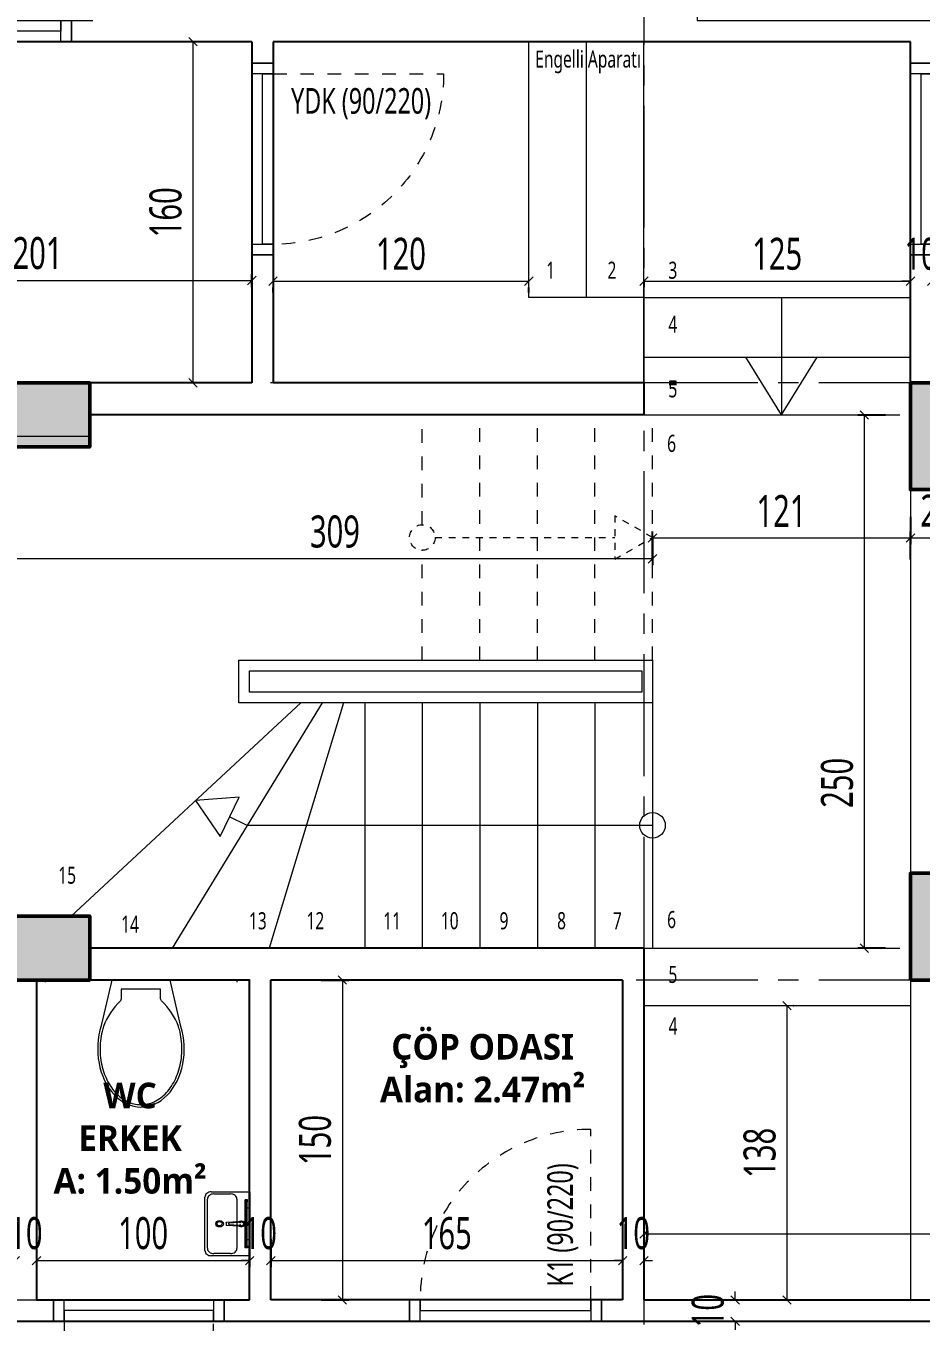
# Model space of a CAD drawing. Header units: metres. Extents: x 14968 to 56958, y -40276 to -31129.
# Drawn here: x 29348 to 29768, y -36110 to -35503 of the extents above; entities that cross this region are included whole.
import ezdxf

# ---------------------------------------------------------------- set-up
doc = ezdxf.new("R2010")
doc.units = ezdxf.units.M
doc.linetypes.add('CENTER2', pattern=[28.575, 19.05, -3.175, 3.175, -3.175])
doc.linetypes.add('JIS_02_1.2', pattern=[64.008, 32.004, -32.004])
doc.layers.get('0').update_dxf_attribs({"lineweight": 13})
doc.layers.get('Defpoints').update_dxf_attribs({"lineweight": 9})
doc.layers.add('A AKS', color=7, linetype='CENTER2', lineweight=9, true_color=0x848484)
doc.layers.add('A ALAN BRÜT', color=5, linetype='Continuous', lineweight=60, plot=False)
doc.layers.add('A ALAN NET', color=140, linetype='Continuous', lineweight=13, plot=False)
for name, color, linetype, lineweight in [('A DUVAR', 7, 'Continuous', 25), ('A KAPI', 11, 'Continuous', 13), ('A KOLON', 1, 'Continuous', 50), ('A KOLON TARAMA', 1, 'Continuous', 15), ('A MERDİVEN', 3, 'Continuous', 13), ('A MERDİVEN BASAMAK', 3, 'Continuous', 13), ('A MERDİVEN KESİK', 3, 'JIS_02_1.2', 9), ('A TEFRİŞ', 252, 'Continuous', 13), ('A YAZI', 7, 'Continuous', 13), ('A ÖLÇÜ İÇ', 31, 'Continuous', 13)]:
    doc.layers.add(name, color=color, linetype=linetype, lineweight=lineweight)
doc.styles.add('HİB Segoe Semibold', font='')
doc.styles.add('HİB Segoe Semilight .7', font='segoeuisl.ttf', dxfattribs={"width": 0.7})
doc.styles.add('HİB Segoe Semilight .95', font='segoeuisl.ttf', dxfattribs={"width": 0.9})
doc.styles.get('HİB Segoe Semibold').set_extended_font_data('Segoe UI Semibold')
doc.dimstyles.new('HİB İÇ', dxfattribs={"dimtxt": 15, "dimasz": 18, "dimexe": 3, "dimexo": 10, "dimgap": 5, "dimtad": 1, "dimdec": 0, "dimzin": 0, "dimdsep": 46, "dimtxsty": 'HİB Segoe Semilight .7', "dimblk": 'NONE', "dimblk1": 'NONE', "dimblk2": 'NONE', "dimtsz": 2, "dimcen": 0.09, "dimclrd": 256, "dimclre": 256, "dimclrt": 256, "dimadec": 0, "dimazin": 0, "dimtfac": 1, "dimtdec": 4, "dimtix": 1, "dimtofl": 0, "dimtmove": 0, "dimatfit": 3, "dimfxl": 10, "dimfxlon": 1, "dimtvp": 1, "dimtolj": 1, "dimtzin": 0, "dimlwd": -1, "dimlwe": -3, "dimarcsym": 0})

# ---------------------------------------------------------------- blocks, each defined once
blk = doc.blocks.new('*D798')
at = {"layer": 'A ÖLÇÜ İÇ', "ltscale": 0.5}
for p, q in [((29643.9, -35740.68), (29639.9, -35744.68)), ((29760.9, -35744.68), (29764.9, -35740.68)), ((29762.9, -35742.68), (29641.9, -35742.68))]:
    blk.add_line(p, q, dxfattribs=at)
at = {"layer": 'A ÖLÇÜ İÇ', "lineweight": -3, "ltscale": 0.5}
for p, q in [((29641.9, -35752.68), (29641.9, -35739.68)), ((29762.9, -35752.68), (29762.9, -35739.68))]:
    blk.add_line(p, q, dxfattribs=at)
at = {"layer": 'Defpoints', "color": 0}
for p in [(29641.9, -35742.68), (29762.9, -35899.89), (29641.9, -35919.25)]:
    blk.add_point(p, dxfattribs=at)
at = {"layer": 'A ÖLÇÜ İÇ', "ltscale": 0.5, "insert": (29702.4, -35730.01), "char_height": 15, "attachment_point": 5, "style": 'HİB Segoe Semilight .7'}
blk.add_mtext('\\A1;121', dxfattribs=at)
blk = doc.blocks.new('_None')
blk = doc.blocks.new('*D797')
at = {"layer": 'A ÖLÇÜ İÇ', "lineweight": -3, "ltscale": 0.5, "transparency": 16777216}
for p, q in [((29751.27, -35684.99), (29738.27, -35684.99)), ((29751.27, -35934.94), (29738.27, -35934.94))]:
    blk.add_line(p, q, dxfattribs=at)
at = {"layer": 'A ÖLÇÜ İÇ', "ltscale": 0.5, "transparency": 16777216}
for p, q in [((29743.27, -35686.99), (29739.27, -35682.99)), ((29741.27, -35684.99), (29741.27, -35934.94)), ((29739.27, -35932.94), (29743.27, -35936.94))]:
    blk.add_line(p, q, dxfattribs=at)
at = {"layer": 'Defpoints', "color": 0, "transparency": 16777216}
for p in [(29762.9, -35684.99), (29741.27, -35934.94), (29762.9, -35934.94)]:
    blk.add_point(p, dxfattribs=at)
at = {"layer": 'A ÖLÇÜ İÇ', "ltscale": 0.5, "transparency": 16777216, "insert": (29728.52, -35857.48), "char_height": 15, "attachment_point": 5, "rotation": 90, "style": 'HİB Segoe Semilight .7'}
blk.add_mtext('\\A1;250', dxfattribs=at)
blk = doc.blocks.new('*D801')
at = {"layer": 'A ÖLÇÜ İÇ', "lineweight": -3, "ltscale": 0.5, "transparency": 16777216}
for p, q in [((29762.9, -35732.68), (29762.9, -35745.68)), ((29787.9, -35732.68), (29787.9, -35745.68))]:
    blk.add_line(p, q, dxfattribs=at)
at = {"layer": 'A ÖLÇÜ İÇ', "ltscale": 0.5, "transparency": 16777216}
for p, q in [((29764.9, -35740.68), (29760.9, -35744.68)), ((29785.9, -35744.68), (29789.9, -35740.68)), ((29787.9, -35742.68), (29762.9, -35742.68))]:
    blk.add_line(p, q, dxfattribs=at)
at = {"layer": 'Defpoints', "color": 0, "transparency": 16777216}
for p in [(29762.9, -35719.94), (29787.9, -35719.94), (29762.9, -35742.68)]:
    blk.add_point(p, dxfattribs=at)
at = {"layer": 'A ÖLÇÜ İÇ', "ltscale": 0.5, "transparency": 16777216, "insert": (29775.4, -35729.93), "char_height": 15, "attachment_point": 5, "style": 'HİB Segoe Semilight .7'}
blk.add_mtext('\\A1;25', dxfattribs=at)
blk = doc.blocks.new('*D802')
at = {"layer": 'A ÖLÇÜ İÇ', "lineweight": -3, "ltscale": 0.5}
for p, q in [((29332.9, -35742.47), (29332.9, -35755.47)), ((29641.9, -35742.47), (29641.9, -35755.47))]:
    blk.add_line(p, q, dxfattribs=at)
at = {"layer": 'A ÖLÇÜ İÇ', "ltscale": 0.5}
for p, q in [((29334.9, -35750.47), (29330.9, -35754.47)), ((29641.9, -35752.47), (29332.9, -35752.47)), ((29639.9, -35754.47), (29643.9, -35750.47))]:
    blk.add_line(p, q, dxfattribs=at)
at = {"layer": 'Defpoints', "color": 0}
for p in [(29641.9, -35684.94), (29332.9, -35694.94), (29332.9, -35752.47)]:
    blk.add_point(p, dxfattribs=at)
at = {"layer": 'A ÖLÇÜ İÇ', "ltscale": 0.5, "insert": (29492.94, -35739.71), "char_height": 15, "attachment_point": 5, "style": 'HİB Segoe Semilight .7'}
blk.add_mtext('\\A1;309', dxfattribs=at)
blk = doc.blocks.new('AKS YENİ')
at = {"layer": 'A AKS', "ltscale": 3}
for p, q in [((570, 285.07), (570, -1455.07)), ((1480.7, -445), (-235.7, -445)), ((1480.7, -725), (-235.7, -725))]:
    blk.add_line(p, q, dxfattribs=at)
blk = doc.blocks.new('KOLON YENİ')
at = {"layer": 'A KOLON TARAMA', "ltscale": 100, "transparency": 33554687}
h = blk.add_hatch(dxfattribs=at)
h.set_pattern_fill('ANSI33-METRIC', color=256)
h.set_pattern_definition([(45, (250, -735), (-4.49013, 4.49013), []), (45, (254.49, -735), (-4.49013, 4.49013), [3.175, -1.5875])])
h.paths.add_polyline_path([(695, -725), (725, -725), (725, -699.99), (945, -700), (945, -470), (725, -470), (725, -445), (695, -445), (695, -495.01), (920, -495), (920, -674.95), (695, -674.94)])
h.paths.add_polyline_path([(250, -475), (310, -475), (310, -445), (250, -445)])
h.paths.add_polyline_path([(250, -695), (310, -695), (310, -725), (250, -725)])
at = {"layer": 'A KOLON', "ltscale": 0.5}
for points in [[(250, -475), (310, -475), (310, -445), (250, -445)], [(695, -725), (725, -725), (725, -700), (945, -700), (945, -470), (725, -470), (725, -445), (695, -445), (695, -495), (920, -495), (920, -674.95), (695, -674.95)], [(250, -695), (310, -695), (310, -725), (250, -725)]]:
    blk.add_lwpolyline(points, close=True, dxfattribs=at)
blk = doc.blocks.new('A KLOZET')
at = {"color": 0}
for p, q in [((4.51, 17.13), (4.51, 16.13)), ((35.86, 17.13), (30.85, -4.25)), ((63.15, 17.13), (35.86, 17.13)), ((58.71, 12.88), (40.22, 12.88)), ((40.22, 12.88), (40.22, 8.3)), ((58.71, 8.3), (58.71, 12.88)), ((68.25, -4.6), (63.15, 17.13)), ((94.51, 17.13), (94.51, 16.13)), ((39.86, 7.44), (39.85, 7.43)), ((40.22, 8.3), (39.86, 7.44)), ((59.14, 7.44), (58.71, 8.3)), ((59.13, 7.43), (59.14, 7.44))]:
    blk.add_line(p, q, dxfattribs=at)
for centre, start, end in [((62.17, -15.98), 133.63175, 159.58652), ((36.77, -15.98), 20.41348, 46.36825)]:
    blk.add_arc(centre, 32.34, start, end, dxfattribs=at)
blk.add_ellipse((49.49, -15.14), major_axis=(0, -27.28), ratio=0.74463, start_param=4.302209, end_param=8.249905, dxfattribs=at)
blk.add_open_spline([(31.86, -4.7), (31.66, -5.38), (31.43, -6.19), (30.89, -8.43), (30.64, -9.9), (30.32, -12.88), (30.26, -14.39), (30.32, -17.4), (30.45, -18.9), (30.89, -21.85), (31.21, -23.3), (32.02, -26.1), (32.51, -27.45), (33.66, -30.01), (34.31, -31.23), (35.76, -33.48), (36.56, -34.52), (38.26, -36.4), (39.16, -37.24), (41.06, -38.69), (42.05, -39.3), (44.09, -40.29), (45.13, -40.67), (47.25, -41.17), (48.32, -41.3), (50.46, -41.32), (51.53, -41.2), (53.65, -40.73), (54.7, -40.37), (56.74, -39.41), (57.74, -38.81), (59.64, -37.39), (60.56, -36.56), (62.27, -34.71), (63.07, -33.68), (64.54, -31.45), (65.2, -30.24), (66.37, -27.7), (66.87, -26.35), (67.7, -23.57), (68.03, -22.12), (68.5, -19.18), (68.64, -17.68), (68.72, -14.67), (68.67, -13.16), (68.38, -10.18), (68.14, -8.7), (67.62, -6.48), (67.41, -5.71), (67.12, -4.7)], degree=3, knots=[4.302209, 4.302209, 4.302209, 4.302209, 4.399567, 4.399567, 4.570324, 4.570324, 4.741082, 4.741082, 4.91184, 4.91184, 5.082597, 5.082597, 5.253355, 5.253355, 5.424112, 5.424112, 5.59487, 5.59487, 5.765627, 5.765627, 5.936385, 5.936385, 6.107142, 6.107142, 6.2779, 6.2779, 6.448657, 6.448657, 6.619415, 6.619415, 6.790172, 6.790172, 6.96093, 6.96093, 7.131688, 7.131688, 7.302445, 7.302445, 7.473203, 7.473203, 7.64396, 7.64396, 7.814718, 7.814718, 7.985475, 7.985475, 8.156233, 8.156233, 8.249905, 8.249905, 8.249905, 8.249905], dxfattribs=at)
blk = doc.blocks.new('A LAVABO')
at = {"color": 0, "linetype": 'ByBlock'}
for p, q in [((-9.4, 12.3), (-11.2, 12.3)), ((-11.2, 12.3), (-11.2, 10.5)), ((-11.2, 10.5), (-11, 10.5)), ((-11, 12.1), (-9.4, 12.1)), ((-11, 10.5), (-11, 12.1)), ((-11, 11.1, 0), (33.6, 11.1)), ((33.6, 10.5), (-11, 10.5)), ((-9.4, 12.1), (-9.4, 12.3)), ((33.6, 12.1), (-9.4, 12.1, 0)), ((-3.5, 12.1, 0), (-3.5, 14.1, 0)), ((26.1, 12.1, 0), (26.1, 14.1, 0)), ((32, 12.1), (32, 12.3)), ((32, 12.3), (33.8, 12.3)), ((33.6, 12.1), (32, 12.1)), ((33.6, 10.5), (33.6, 12.1)), ((33.8, 10.5), (33.6, 10.5)), ((33.8, 12.3), (33.8, 10.5)), ((8.7, 7.1), (8.7, 7.8)), ((9.2, 5.5), (9.8, 5.5)), ((9.8, -4.1), (9.2, 5.5)), ((10.5, -1.8), (9.9, 5.2)), ((12.9, 5.3), (12.2, -1.8)), ((13.5, 5.5), (12.8, -4.1)), ((13.5, 5.5), (12.9, 5.5)), ((14.1, 7.1), (14.1, 7.8)), ((10.1, -4.4), (12.5, -4.4)), ((11.9, -2.1), (10.8, -2.1))]:
    blk.add_line(p, q, dxfattribs=at)
at = {"color": 0, "linetype": 'ByBlock', "elevation": 0}
for points in [[(-18.7, 14.1), (41.3, 14.1), (41.3, -15.9, -0.414214), (36.3, -20.9), (-13.7, -20.9, -0.414214), (-18.7, -15.9)], [(-16.7, -0.9, -0.414214), (-11.7, 4.1), (34.3, 4.1, -0.414214), (39.3, -0.9), (39.3, -13.9, -0.414214), (34.3, -18.9), (-11.7, -18.9, -0.414214), (-16.7, -13.9)]]:
    blk.add_lwpolyline(points, format="xyb", close=True, dxfattribs=at)
blk.add_lwpolyline([(-3.5, 14.1), (26.1, 14.1)], dxfattribs=at)
at = {"color": 0, "linetype": 'ByBlock'}
for centre, radius in [((11.3, 10.5), 0.591), ((11.3, 10.5), 0.471), ((10.2, 6.7), 0.211), ((12.3, 6.7), 0.211), ((11.3, -9.4), 3), ((11.3, -9.4), 2)]:
    blk.add_circle(centre, radius, dxfattribs=at)
for points in [[(9.2, 5.5), (8.3, 6.7), (8.6, 8.4), (9.8, 9.3), (11, 10.2), (12.7, 9.9), (13.6, 8.7), (14.3, 7.7), (14.2, 6.4), (13.5, 5.5)], [(9.7, 5.8), (9, 6.8), (9.2, 8.1), (10.1, 8.8), (11.1, 9.5), (12.4, 9.3), (13.1, 8.3), (13.6, 7.6), (13.6, 6.6), (13.1, 5.9)]]:
    blk.add_open_spline(points, degree=3, knots=[0, 0, 0, 0, 1, 1, 1, 2, 2, 2, 3, 3, 3, 3], dxfattribs=at)
for points in [[(8.7, 7.8), (8.7, 9), (9.5, 10.1), (10.7, 10.4)], [(11.9, 10.4), (13.2, 10.2), (14.1, 9), (14.1, 7.7)], [(9.7, 5.8), (9.8, 5.7), (9.9, 5.5), (9.9, 5.2)], [(12.9, 5.3), (12.9, 5.5), (13, 5.7), (13.1, 5.9)], [(10.1, -4.4), (10, -4.4), (9.8, -4.3), (9.8, -4.1)], [(10.8, -2.1), (10.6, -2.1), (10.5, -2), (10.5, -1.8)], [(12.2, -1.8), (12.2, -2), (12.1, -2.1), (11.9, -2.1)], [(12.8, -4.1), (12.8, -4.3), (12.7, -4.4), (12.5, -4.4)]]:
    blk.add_open_spline(points, degree=3, dxfattribs=at)
blk = doc.blocks.new('A KAPI 70X10')
at = {"layer": 'A KAPI', "ltscale": 100}
for p, q in [((-6, 85), (-6, 75)), ((4, 85), (4, 75)), ((-6, 75), (4, 75)), ((4, -5), (-6, -5)), ((-6, -15), (-6, -5)), ((4, -15), (4, -5))]:
    blk.add_line(p, q, dxfattribs=at)
at = {"layer": 'A KAPI', "linetype": 'JIS_02_1.2', "ltscale": 0.2}
blk.add_line((4, 0), (74, 0), dxfattribs=at)
at = {"layer": 'A KAPI', "ltscale": 100}
for points in [[(4, 70), (4, 75), (-6, 75), (-6, 70)], [(-1, 0), (4, 0), (4, 70), (-1, 70)], [(4, -5), (4, 0), (-6, 0), (-6, -5)]]:
    blk.add_lwpolyline(points, close=True, dxfattribs=at)
at = {"layer": 'A KAPI', "linetype": 'JIS_02_1.2', "ltscale": 0.2}
blk.add_arc((4.17, 0.17), 69.83, 359.8617, 90.1383, dxfattribs=at)
at = {"layer": 'A KAPI', "style": 'HİB Segoe Semilight .7', "width": 0.7}
blk.add_attdef('KAPI_NO', (14.73, 8.98), '', height=12, dxfattribs=at)
blk = doc.blocks.new('KAPI 90X10')
at = {"layer": 'A KAPI', "linetype": 'JIS_02_1.2', "ltscale": 0.2}
blk.add_line((85, 10.03), (85, 90.03), dxfattribs=at)
at = {"layer": 'A KAPI'}
for p, q in [((0, 10.03), (-10, 10.03)), ((0, 0.03), (0, 10.03)), ((90, 10.03), (90, 0.03)), ((90, 10.03), (100, 10.03)), ((0, 0.03), (-10, 0.03)), ((90, 0.03), (100, 0.03))]:
    blk.add_line(p, q, dxfattribs=at)
for points in [[(5, 10.03), (0, 10.03), (0, 0.03), (5, 0.03)], [(85, 5.03), (85, 10.03), (5, 10.03), (5, 5.03)], [(90, 10.03), (85, 10.03), (85, 0.03), (90, 0.03)]]:
    blk.add_lwpolyline(points, close=True, dxfattribs=at)
at = {"layer": 'A KAPI', "linetype": 'JIS_02_1.2', "ltscale": 0.2}
blk.add_arc((85, 10.03), 80, 90, 180, dxfattribs=at)
at = {"layer": 'A KAPI', "style": 'HİB Segoe Semilight .7', "width": 0.7}
blk.add_attdef('KAPI_NO', (76.63, 23.8), '', height=12, rotation=90, dxfattribs=at)
blk = doc.blocks.new('*D2642')
at = {"layer": 'A ÖLÇÜ İÇ', "lineweight": -3, "ltscale": 0.5}
for p, q in [((29252.92, -35611.95), (29252.92, -35624.95)), ((29453.9, -35624.99), (29453.9, -35618.95))]:
    blk.add_line(p, q, dxfattribs=at)
at = {"layer": 'A ÖLÇÜ İÇ', "ltscale": 0.5}
for p, q in [((29254.92, -35619.95), (29250.92, -35623.95)), ((29451.9, -35623.95), (29455.9, -35619.95)), ((29252.92, -35621.95), (29453.9, -35621.95))]:
    blk.add_line(p, q, dxfattribs=at)
at = {"layer": 'Defpoints', "color": 0}
for p in [(29252.92, -35503.17), (29453.9, -35621.95), (29453.9, -35634.99)]:
    blk.add_point(p, dxfattribs=at)
at = {"layer": 'A ÖLÇÜ İÇ', "ltscale": 0.5, "insert": (29353.41, -35609.16), "char_height": 15, "attachment_point": 5, "style": 'HİB Segoe Semilight .7'}
blk.add_mtext('\\A1;201', dxfattribs=at)
blk = doc.blocks.new('*D2718')
at = {"layer": 'A ÖLÇÜ İÇ', "lineweight": -3, "ltscale": 0.5}
for p, q in [((29342.96, -36071.5), (29342.96, -36084.5)), ((29352.96, -36071.5), (29352.96, -36084.5))]:
    blk.add_line(p, q, dxfattribs=at)
at = {"layer": 'A ÖLÇÜ İÇ', "ltscale": 0.5}
for p, q in [((29342.96, -36081.5), (29338.96, -36081.5)), ((29340.96, -36083.5), (29344.96, -36079.5)), ((29354.96, -36079.5), (29350.96, -36083.5)), ((29352.96, -36081.5), (29356.96, -36081.5))]:
    blk.add_line(p, q, dxfattribs=at)
at = {"layer": 'Defpoints', "color": 0}
for p in [(29342.96, -35966.41), (29352.96, -35995.81), (29352.96, -36081.5)]:
    blk.add_point(p, dxfattribs=at)
at = {"layer": 'A ÖLÇÜ İÇ', "ltscale": 0.5, "insert": (29347.96, -36068.7), "char_height": 15, "attachment_point": 5, "style": 'HİB Segoe Semilight .7'}
blk.add_mtext('\\A1;10', dxfattribs=at)
blk = doc.blocks.new('*D2719')
at = {"layer": 'A ÖLÇÜ İÇ', "lineweight": -3, "ltscale": 0.5}
for p, q in [((29352.96, -36071.5), (29352.96, -36084.5)), ((29452.9, -36071.5), (29452.9, -36084.5))]:
    blk.add_line(p, q, dxfattribs=at)
at = {"layer": 'A ÖLÇÜ İÇ', "ltscale": 0.5}
for p, q in [((29354.96, -36079.5), (29350.96, -36083.5)), ((29352.96, -36081.5), (29452.9, -36081.5)), ((29450.9, -36083.5), (29454.9, -36079.5))]:
    blk.add_line(p, q, dxfattribs=at)
at = {"layer": 'Defpoints', "color": 0}
for p in [(29352.96, -35995.81), (29452.9, -36000.5), (29452.9, -36081.5)]:
    blk.add_point(p, dxfattribs=at)
at = {"layer": 'A ÖLÇÜ İÇ', "ltscale": 0.5, "insert": (29402.93, -36068.7), "char_height": 15, "attachment_point": 5, "style": 'HİB Segoe Semilight .7'}
blk.add_mtext('\\A1;100', dxfattribs=at)
blk = doc.blocks.new('*D2720')
at = {"layer": 'A ÖLÇÜ İÇ', "lineweight": -3, "ltscale": 0.5}
for p, q in [((29452.9, -36071.5), (29452.9, -36084.5)), ((29462.9, -36071.5), (29462.9, -36084.5))]:
    blk.add_line(p, q, dxfattribs=at)
at = {"layer": 'A ÖLÇÜ İÇ', "ltscale": 0.5}
for p, q in [((29452.9, -36081.5), (29448.9, -36081.5)), ((29450.9, -36083.5), (29454.9, -36079.5)), ((29464.9, -36079.5), (29460.9, -36083.5)), ((29462.9, -36081.5), (29466.9, -36081.5))]:
    blk.add_line(p, q, dxfattribs=at)
at = {"layer": 'Defpoints', "color": 0}
for p in [(29452.9, -36000.5), (29462.9, -35998.84), (29462.9, -36081.5)]:
    blk.add_point(p, dxfattribs=at)
at = {"layer": 'A ÖLÇÜ İÇ', "ltscale": 0.5, "insert": (29457.9, -36068.7), "char_height": 15, "attachment_point": 5, "style": 'HİB Segoe Semilight .7'}
blk.add_mtext('\\A1;10', dxfattribs=at)
blk = doc.blocks.new('*D2721')
at = {"layer": 'A ÖLÇÜ İÇ', "lineweight": -3, "ltscale": 0.5}
for p, q in [((29462.9, -36071.5), (29462.9, -36084.5)), ((29627.9, -36071.5), (29627.9, -36084.5))]:
    blk.add_line(p, q, dxfattribs=at)
at = {"layer": 'A ÖLÇÜ İÇ', "ltscale": 0.5}
for p, q in [((29464.9, -36079.5), (29460.9, -36083.5)), ((29462.9, -36081.5), (29627.9, -36081.5)), ((29625.9, -36083.5), (29629.9, -36079.5))]:
    blk.add_line(p, q, dxfattribs=at)
at = {"layer": 'Defpoints', "color": 0}
for p in [(29462.9, -35998.84), (29627.9, -36004.91), (29627.9, -36081.5)]:
    blk.add_point(p, dxfattribs=at)
at = {"layer": 'A ÖLÇÜ İÇ', "ltscale": 0.5, "insert": (29545.4, -36068.7), "char_height": 15, "attachment_point": 5, "style": 'HİB Segoe Semilight .7'}
blk.add_mtext('\\A1;165', dxfattribs=at)
blk = doc.blocks.new('*D2722')
at = {"layer": 'A ÖLÇÜ İÇ', "lineweight": -3, "ltscale": 0.5}
for p, q in [((29627.9, -36071.5), (29627.9, -36084.5)), ((29637.9, -36071.5), (29637.9, -36084.5))]:
    blk.add_line(p, q, dxfattribs=at)
at = {"layer": 'A ÖLÇÜ İÇ', "ltscale": 0.5}
for p, q in [((29627.9, -36081.5), (29623.9, -36081.5)), ((29625.9, -36083.5), (29629.9, -36079.5)), ((29639.9, -36079.5), (29635.9, -36083.5)), ((29637.9, -36081.5), (29641.9, -36081.5))]:
    blk.add_line(p, q, dxfattribs=at)
at = {"layer": 'Defpoints', "color": 0}
for p in [(29627.9, -36004.91), (29637.9, -36007.67), (29637.9, -36081.5)]:
    blk.add_point(p, dxfattribs=at)
at = {"layer": 'A ÖLÇÜ İÇ', "ltscale": 0.5, "insert": (29632.9, -36068.7), "char_height": 15, "attachment_point": 5, "style": 'HİB Segoe Semilight .7'}
blk.add_mtext('\\A1;10', dxfattribs=at)
blk = doc.blocks.new('*D2723')
at = {"layer": 'A ÖLÇÜ İÇ', "lineweight": -3, "ltscale": 0.5}
for p, q in [((29637.9, -36059), (29637.9, -36072)), ((30002.9, -36059), (30002.9, -36072))]:
    blk.add_line(p, q, dxfattribs=at)
at = {"layer": 'A ÖLÇÜ İÇ', "ltscale": 0.5}
for p, q in [((29639.9, -36067), (29635.9, -36071)), ((29637.9, -36069), (30002.9, -36069)), ((30000.9, -36071), (30004.9, -36067))]:
    blk.add_line(p, q, dxfattribs=at)
at = {"layer": 'Defpoints', "color": 0}
for p in [(29637.9, -36007.67), (30002.9, -36012.44), (30002.9, -36069)]:
    blk.add_point(p, dxfattribs=at)
at = {"layer": 'A ÖLÇÜ İÇ', "ltscale": 0.5, "insert": (29820.4, -36056.24), "char_height": 15, "attachment_point": 5, "style": 'HİB Segoe Semilight .7'}
blk.add_mtext('\\A1;365', dxfattribs=at)
blk = doc.blocks.new('*D2740')
at = {"layer": 'A ÖLÇÜ İÇ', "ltscale": 0.5}
for p, q in [((29498.41, -35951.94), (29494.41, -35947.94)), ((29496.41, -35949.94), (29496.41, -36099.94)), ((29494.41, -36097.94), (29498.41, -36101.94))]:
    blk.add_line(p, q, dxfattribs=at)
at = {"layer": 'A ÖLÇÜ İÇ', "lineweight": -3, "ltscale": 0.5}
for p, q in [((29486.41, -35949.94), (29499.41, -35949.94)), ((29486.41, -36099.94), (29499.41, -36099.94))]:
    blk.add_line(p, q, dxfattribs=at)
at = {"layer": 'Defpoints', "color": 0}
for p in [(29462.9, -35949.94), (29462.9, -36099.94), (29496.41, -36099.94)]:
    blk.add_point(p, dxfattribs=at)
at = {"layer": 'A ÖLÇÜ İÇ', "ltscale": 0.5, "insert": (29483.62, -36024.94), "char_height": 15, "attachment_point": 5, "rotation": 90, "style": 'HİB Segoe Semilight .7'}
blk.add_mtext('\\A1;150', dxfattribs=at)
blk = doc.blocks.new('*D2744')
at = {"layer": 'A ÖLÇÜ İÇ', "ltscale": 0.5}
for p, q in [((29639.9, -35620.28), (29635.9, -35624.28)), ((29760.9, -35624.28), (29764.9, -35620.28)), ((29637.9, -35622.28), (29762.9, -35622.28))]:
    blk.add_line(p, q, dxfattribs=at)
at = {"layer": 'A ÖLÇÜ İÇ', "lineweight": -3, "ltscale": 0.5}
for p, q in [((29637.9, -35622.43), (29637.9, -35625.28)), ((29762.9, -35627.43), (29762.9, -35625.28))]:
    blk.add_line(p, q, dxfattribs=at)
at = {"layer": 'Defpoints', "color": 0}
for p in [(29637.9, -35612.43), (29762.9, -35617.43), (29762.9, -35622.28)]:
    blk.add_point(p, dxfattribs=at)
at = {"layer": 'A ÖLÇÜ İÇ', "ltscale": 0.5, "insert": (29700.4, -35609.49), "char_height": 15, "attachment_point": 5, "style": 'HİB Segoe Semilight .7'}
blk.add_mtext('\\A1;125', dxfattribs=at)
blk = doc.blocks.new('*D2745')
at = {"layer": 'A ÖLÇÜ İÇ', "ltscale": 0.5}
for p, q in [((29465.9, -35620.28), (29461.9, -35624.28)), ((29581.9, -35624.28), (29585.9, -35620.28)), ((29463.9, -35622.28), (29583.9, -35622.28))]:
    blk.add_line(p, q, dxfattribs=at)
at = {"layer": 'A ÖLÇÜ İÇ', "lineweight": -3, "ltscale": 0.5}
for p, q in [((29463.9, -35627.61), (29463.9, -35625.28)), ((29583.9, -35627.61), (29583.9, -35625.28))]:
    blk.add_line(p, q, dxfattribs=at)
at = {"layer": 'Defpoints', "color": 0}
for p in [(29463.9, -35617.61), (29583.9, -35617.61), (29583.9, -35622.28)]:
    blk.add_point(p, dxfattribs=at)
at = {"layer": 'A ÖLÇÜ İÇ', "ltscale": 0.5, "insert": (29523.9, -35609.49), "char_height": 15, "attachment_point": 5, "style": 'HİB Segoe Semilight .7'}
blk.add_mtext('\\A1;120', dxfattribs=at)
blk = doc.blocks.new('*D2746')
at = {"layer": 'A ÖLÇÜ İÇ', "ltscale": 0.5}
for p, q in [((29760.9, -35624.28), (29764.9, -35620.28)), ((29774.9, -35620.28), (29770.9, -35624.28)), ((29762.9, -35622.28), (29758.9, -35622.28)), ((29772.9, -35622.28), (29776.9, -35622.28))]:
    blk.add_line(p, q, dxfattribs=at)
at = {"layer": 'A ÖLÇÜ İÇ', "lineweight": -3, "ltscale": 0.5}
for p, q in [((29762.9, -35627.43), (29762.9, -35625.28)), ((29772.9, -35629.16), (29772.9, -35625.28))]:
    blk.add_line(p, q, dxfattribs=at)
at = {"layer": 'Defpoints', "color": 0}
for p in [(29762.9, -35617.43), (29772.9, -35619.16), (29772.9, -35622.28)]:
    blk.add_point(p, dxfattribs=at)
at = {"layer": 'A ÖLÇÜ İÇ', "ltscale": 0.5, "insert": (29767.9, -35609.49), "char_height": 15, "attachment_point": 5, "style": 'HİB Segoe Semilight .7'}
blk.add_mtext('\\A1;10', dxfattribs=at)
blk = doc.blocks.new('*D2747')
at = {"layer": 'A ÖLÇÜ İÇ', "ltscale": 0.5}
for p, q in [((29707, -35963.94), (29703, -35959.94)), ((29705, -36099.94), (29705, -35961.94)), ((29703, -36097.94), (29707, -36101.94))]:
    blk.add_line(p, q, dxfattribs=at)
at = {"layer": 'A ÖLÇÜ İÇ', "lineweight": -3, "ltscale": 0.5}
for p, q in [((29707.9, -35961.94), (29708, -35961.94)), ((29706.16, -36099.94), (29708, -36099.94))]:
    blk.add_line(p, q, dxfattribs=at)
at = {"layer": 'Defpoints', "color": 0}
for p in [(29697.9, -35961.94), (29705, -35961.94), (29696.16, -36099.94)]:
    blk.add_point(p, dxfattribs=at)
at = {"layer": 'A ÖLÇÜ İÇ', "ltscale": 0.5, "insert": (29692.2, -36030.94), "char_height": 15, "attachment_point": 5, "rotation": 90, "style": 'HİB Segoe Semilight .7'}
blk.add_mtext('\\A1;138', dxfattribs=at)
blk = doc.blocks.new('*D2748')
at = {"layer": 'A ÖLÇÜ İÇ', "lineweight": -3, "ltscale": 0.5}
for p, q in [((29670.7, -36099.94), (29683.7, -36099.94)), ((29670.7, -36109.94), (29683.7, -36109.94))]:
    blk.add_line(p, q, dxfattribs=at)
at = {"layer": 'A ÖLÇÜ İÇ', "ltscale": 0.5}
for p, q in [((29678.7, -36097.94), (29682.7, -36101.94)), ((29680.7, -36099.94), (29680.7, -36095.94)), ((29682.7, -36111.94), (29678.7, -36107.94)), ((29680.7, -36109.94), (29680.7, -36113.94))]:
    blk.add_line(p, q, dxfattribs=at)
at = {"layer": 'Defpoints', "color": 0}
for p in [(29659.22, -36099.94), (29645.2, -36109.94), (29680.7, -36109.94)]:
    blk.add_point(p, dxfattribs=at)
at = {"layer": 'A ÖLÇÜ İÇ', "ltscale": 0.5, "insert": (29667.91, -36104.94), "char_height": 15, "attachment_point": 5, "rotation": 90, "style": 'HİB Segoe Semilight .7'}
blk.add_mtext('\\A1;10', dxfattribs=at)
blk = doc.blocks.new('*D2756')
at = {"layer": 'A ÖLÇÜ İÇ', "ltscale": 0.5}
for p, q in [((29428.34, -35511.94), (29424.34, -35507.94)), ((29426.34, -35509.94), (29426.34, -35669.94)), ((29424.34, -35667.94), (29428.34, -35671.94))]:
    blk.add_line(p, q, dxfattribs=at)
at = {"layer": 'A ÖLÇÜ İÇ', "lineweight": -3, "ltscale": 0.5}
for p, q in [((29431.22, -35509.94), (29429.34, -35509.94)), ((29436.34, -35669.94), (29423.34, -35669.94))]:
    blk.add_line(p, q, dxfattribs=at)
at = {"layer": 'Defpoints', "color": 0}
for p in [(29421.22, -35509.94), (29426.34, -35669.94), (29566.94, -35669.94)]:
    blk.add_point(p, dxfattribs=at)
at = {"layer": 'A ÖLÇÜ İÇ', "ltscale": 0.5, "insert": (29413.54, -35589.94), "char_height": 15, "attachment_point": 5, "rotation": 90, "style": 'HİB Segoe Semilight .7'}
blk.add_mtext('\\A1;160', dxfattribs=at)

msp = doc.modelspace()

# ---------------------------------------------------------------- linework, layer by layer
at = {"layer": 'A ALAN BRÜT', "ltscale": 0.5}
msp.add_lwpolyline([(29649.77, -35669.94), (29653.09, -35669.94)], dxfattribs=at)
at = {"layer": 'A DUVAR', "ltscale": 0.5}
for p, q in [((29637.9, -35684.94), (29377.9, -35684.94)), ((29757.9, -35684.94), (29757.9, -35684.94)), ((29637.9, -35934.94), (29377.9, -35934.94)), ((29757.9, -35934.94), (29757.9, -35934.94)), ((29627.9, -35949.94), (29627.9, -36099.94)), ((29252.96, -36109.94), (30012.9, -36109.94))]:
    msp.add_line(p, q, dxfattribs=at)
at = {"layer": 'A KOLON', "ltscale": 0.5}
msp.add_lwpolyline([(29762.9, -35949.94), (29792.9, -35949.94), (29792.9, -35924.94), (30012.9, -35924.94), (30012.9, -35694.94), (29792.9, -35694.94), (29792.9, -35669.94), (29762.9, -35669.94), (29762.9, -35719.94), (29987.9, -35719.94), (29987.9, -35899.89), (29762.9, -35899.89)], close=True, dxfattribs=at)
at = {"layer": 'A MERDİVEN'}
for p, q in [((29637.9, -35629.94), (29762.9, -35629.94)), ((29702.4, -35629.94), (29702.4, -35684.94)), ((29762.9, -35629.94), (29762.9, -35669.94)), ((29637.9, -35657.94), (29762.9, -35657.94)), ((29702.4, -35684.94), (29685.7, -35657.94)), ((29702.4, -35684.94), (29719.1, -35657.94)), ((29637.9, -35684.94), (29757.9, -35684.94)), ((29476.9, -35819.94), (29369.23, -35919.94)), ((29486.9, -35819.94), (29416.63, -35934.94)), ((29496.9, -35819.94), (29462, -35934.94)), ((29506.9, -35819.94), (29506.9, -35934.89)), ((29533.9, -35819.94), (29533.9, -35934.89)), ((29533.9, -35819.94), (29533.9, -35934.89)), ((29560.9, -35819.94), (29560.9, -35934.89)), ((29560.9, -35819.94), (29560.9, -35934.89)), ((29587.9, -35819.94), (29587.9, -35934.89)), ((29587.9, -35819.94), (29587.9, -35934.89)), ((29614.9, -35819.94), (29614.9, -35934.89)), ((29641.9, -35819.94), (29641.9, -35934.89)), ((29641.9, -35819.94), (29641.9, -35934.89)), ((29637.9, -35934.94), (29757.9, -35934.94))]:
    msp.add_line(p, q, dxfattribs=at)
msp.add_lwpolyline([(29585.19, -35742.46), (29585.39, -35742.46)], dxfattribs=at)
for points in [[(29447.9, -35819.94), (29447.9, -35799.94), (29641.9, -35799.94), (29641.9, -35819.94)], [(29452.9, -35814.94), (29452.9, -35804.94), (29636.9, -35804.94), (29636.9, -35814.94)]]:
    msp.add_lwpolyline(points, close=True, dxfattribs=at)
msp.add_circle((29641.9, -35877.41), 6, dxfattribs=at)
at = {"layer": 'A MERDİVEN KESİK', "ltscale": 0.2}
for p, q in [((29533.9, -35736.44), (29533.9, -35684.94)), ((29560.9, -35799.96), (29560.9, -35684.94)), ((29587.9, -35799.96), (29587.9, -35684.94)), ((29614.9, -35799.96), (29614.9, -35684.99)), ((29641.9, -35799.96), (29641.9, -35684.94)), ((29533.9, -35799.96), (29533.9, -35748.44))]:
    msp.add_line(p, q, dxfattribs=at)
at = {"layer": 'A MERDİVEN KESİK', "ltscale": 0.1}
msp.add_line((29539.9, -35742.45), (29624.19, -35742.42), dxfattribs=at)
msp.add_lwpolyline([(29641.9, -35742.42), (29624.19, -35732.19), (29624.19, -35752.65)], close=True, dxfattribs=at)
msp.add_circle((29533.9, -35742.44), 6, dxfattribs=at)

# ---------------------------------------------------------------- block references
at = {"layer": 'A AKS', "ltscale": 0.5}
msp.add_blockref('AKS YENİ', (29067.9, -35224.94), dxfattribs=at)
at = {"layer": 'A KAPI', "ltscale": 100}
ref = msp.add_blockref('KAPI 90X10', (29342.96, -36099.91), dxfattribs=dict(at, rotation=180))
ref.add_attrib('KAPI_NO', 'K6 (100/220)', (29265.49, -36112.35), dxfattribs={"height": 12, "rotation": 270, "style": 'HİB Segoe Semilight .7', "width": 0.7})

# ---------------------------------------------------------------- texts
at = {"layer": 'A MERDİVEN BASAMAK', "style": 'HİB Segoe Semilight .95', "width": 0.7}
for s, p in [('4', (29649.37, -35646.39)), ('5', (29649.37, -35676.72)), ('6', (29648.77, -35702.31)), ('15', (29363.15, -35904.75)), ('13', (29452.57, -35926.14)), ('12', (29479.57, -35926.09)), ('11', (29515.6, -35926.14)), ('10', (29542.6, -35926.09)), ('9', (29570.15, -35926.14)), ('8', (29597.15, -35926.09)), ('7', (29623.32, -35926.14)), ('6', (29648.77, -35925.57)), ('14', (29392.59, -35927.79)), ('5', (29649.37, -35951.29)), ('4', (29649.43, -35975.47))]:
    msp.add_text(s, height=8, dxfattribs=at).set_placement(p)

# ---------------------------------------------------------------- dimensions: what is measured, and where the dimension line sits
at = {"layer": 'A ÖLÇÜ İÇ', "ltscale": 0.5}
dim = msp.add_linear_dim(base=(29332.9, -35752.47), p1=(29641.9, -35684.94), p2=(29332.9, -35694.94), dimstyle='HİB İÇ', override={"dimtxt": 15}, dxfattribs=at)
dim.commit()
dim.dimension.update_dxf_attribs({"geometry": '*D802', "text_midpoint": (29492.94, -35752.47), "dimtype": 160})
dim = msp.add_linear_dim(base=(29741.27, -35934.94), p1=(29762.9, -35684.99), p2=(29762.9, -35934.94), angle=270, dimstyle='HİB İÇ', override={"dimtxt": 15}, dxfattribs=at)
dim.commit()
dim.dimension.update_dxf_attribs({"geometry": '*D797', "text_midpoint": (29741.27, -35857.48), "dimtype": 160})
dim = msp.add_linear_dim(base=(29641.9, -35742.68), p1=(29762.9, -35899.89), p2=(29641.9, -35919.25), angle=180, dimstyle='HİB İÇ', override={"dimtxt": 15}, dxfattribs=at)
dim.commit()
dim.dimension.update_dxf_attribs({"geometry": '*D798', "text_midpoint": (29702.4, -35730.01)})
dim = msp.add_linear_dim(base=(29762.9, -35742.68), p1=(29787.9, -35719.94), p2=(29762.9, -35719.94), dimstyle='HİB İÇ', override={"dimtxt": 15}, dxfattribs=at)
dim.commit()
dim.dimension.update_dxf_attribs({"geometry": '*D801', "text_midpoint": (29775.4, -35729.93)})

# ---------------------------------------------------------------- next in the draw order: block references
at = {"layer": 'A KOLON', "ltscale": 0.5}
msp.add_blockref('KOLON YENİ', (29067.9, -35224.94), dxfattribs=at)

# ---------------------------------------------------------------- next in the draw order: linework, layer by layer
at = {"layer": 'A ALAN NET', "ltscale": 0.5}
for points in [[(30202.9, -36364.94), (30202.9, -35249.94), (29662.9, -35249.94), (29662.9, -35499.94), (30012.9, -35499.94), (30012.9, -36109.94), (29252.96, -36109.94), (29252.96, -36369.94), (30167.9, -36369.94), (30167.9, -36364.94)], [(29637.9, -35934.94), (29377.9, -35934.94), (29377.9, -35919.94), (29332.9, -35919.94), (29332.9, -35694.94), (29377.9, -35694.94), (29377.9, -35684.94), (29637.9, -35684.94), (29637.9, -35669.94), (29463.9, -35669.94), (29463.9, -35509.94), (29762.9, -35509.94), (29762.9, -35949.94), (29792.9, -35949.94), (29792.9, -35924.94), (30002.9, -35924.94), (30002.9, -36099.94), (29637.9, -36099.94)], [(29452.9, -35949.94), (29352.96, -35949.94), (29352.96, -36099.94), (29452.9, -36099.94)], [(29462.9, -35949.94), (29627.9, -35949.94), (29627.9, -36099.94), (29462.9, -36099.94)]]:
    msp.add_lwpolyline(points, close=True, dxfattribs=at)
at = {"layer": 'A DUVAR', "ltscale": 0.5}
for p, q in [((29453.9, -35509.94), (29252.9, -35509.94)), ((29453.9, -35509.94), (29453.9, -35669.94)), ((29762.9, -35509.94), (29463.9, -35509.94)), ((29463.9, -35509.94), (29463.9, -35669.94)), ((29762.9, -35669.94), (29762.9, -35509.94)), ((29453.9, -35669.94), (29377.9, -35669.94)), ((29637.9, -35669.94), (29463.9, -35669.94)), ((29637.9, -35669.94), (29637.9, -35684.94)), ((29637.9, -35934.94), (29637.9, -36099.94)), ((29352.96, -35950.94), (29352.96, -36099.94)), ((29452.9, -35949.94), (29377.9, -35949.94)), ((29452.9, -36099.94), (29452.9, -35949.94)), ((29462.9, -36099.94), (29462.9, -35949.94)), ((29627.9, -35949.94), (29462.9, -35949.94)), ((29352.96, -36099.94), (29452.9, -36099.94)), ((29627.9, -36099.94), (29462.9, -36099.94)), ((29637.9, -36099.94), (30002.9, -36099.94))]:
    msp.add_line(p, q, dxfattribs=at)
at = {"layer": 'A MERDİVEN', "ltscale": 0.5}
for p, q in [((29463.9, -35629.94), (29463.9, -35509.94)), ((29583.9, -35629.94), (29583.9, -35509.94)), ((29610.9, -35629.94), (29610.9, -35509.94)), ((29637.9, -35629.94), (29637.9, -35509.94)), ((29637.9, -35629.94), (29583.9, -35629.94))]:
    msp.add_line(p, q, dxfattribs=at)
at = {"layer": 'A MERDİVEN'}
for p, q in [((29637.9, -35669.94), (29637.9, -35629.94)), ((29762.9, -35949.94), (29762.9, -36099.94)), ((29637.9, -35961.94), (29762.9, -35961.94))]:
    msp.add_line(p, q, dxfattribs=at)
at = {"layer": 'A MERDİVEN', "elevation": 0}
msp.add_lwpolyline([(29427.57, -35865.75), (29439.08, -35882.67), (29447.97, -35864.25)], close=True, dxfattribs=at)
at = {"layer": 'A MERDİVEN'}
msp.add_lwpolyline([(29641.9, -35877.41), (29451.71, -35877.41), (29443.53, -35873.46)], dxfattribs=at)

# ---------------------------------------------------------------- next in the draw order: block references
at = {"layer": 'A KAPI', "ltscale": 100}
ref = msp.add_blockref('KAPI 90X10', (29369.35, -35509.97), dxfattribs=dict(at, xscale=-1))
ref.add_attrib('KAPI_NO', 'K1 (90/220)', (29291.88, -35435.59), dxfattribs={"height": 12, "rotation": 270, "style": 'HİB Segoe Semilight .7', "width": 0.7})
ref = msp.add_blockref('KAPI 90X10', (29453.87, -35609.94), dxfattribs=dict(at, xscale=-1, rotation=269.9999999999999))
ref.add_attrib('KAPI_NO', 'YDK (90/220)', (29472.34, -35543.7), dxfattribs={"layer": 'A YAZI', "color": 0, "height": 12, "style": 'HİB Segoe Semilight .7', "width": 0.7})
ref = msp.add_blockref('KAPI 90X10', (29762.87, -35609.94), dxfattribs=dict(at, xscale=-1, rotation=270))
ref.add_attrib('KAPI_NO', 'K1 (90/220)', (29781.63, -35542.01), dxfattribs={"height": 12, "style": 'HİB Segoe Semilight .7', "width": 0.7})
ref = msp.add_blockref('KAPI 90X10', (29527.9, -36109.97), dxfattribs=at)
ref.add_attrib('KAPI_NO', 'K1 (90/220)', (29604.53, -36093.64), dxfattribs={"height": 12, "rotation": 90, "style": 'HİB Segoe Semilight .7', "width": 0.7})
ref = msp.add_blockref('A KAPI 70X10', (29365.96, -36105.94), dxfattribs=dict(at, rotation=270))
ref.add_attrib('KAPI_NO', 'K3(80/220)', (29374.94, -36116.2), dxfattribs={"height": 12, "rotation": 270, "style": 'HİB Segoe Semilight .7', "width": 0.7})
at = {"layer": 'A TEFRİŞ'}
msp.add_blockref('A KLOZET', (29352.45, -35967.07), dxfattribs=at)
at = {"layer": 'A TEFRİŞ', "xscale": 0.5, "yscale": 0.6, "rotation": 270}
msp.add_blockref('A LAVABO', (29444.47, -36058.56, 0), dxfattribs=at)

# ---------------------------------------------------------------- next in the draw order: texts
at = {"layer": 'A MERDİVEN BASAMAK', "style": 'HİB Segoe Semilight .95', "width": 0.7}
for s, p in [('1', (29592.04, -35621.1)), ('2', (29620.78, -35621.1)), ('3', (29649.37, -35621.1))]:
    msp.add_text(s, height=8, dxfattribs=at).set_placement(p)
at = {"layer": 'A YAZI', "style": 'HİB Segoe Semilight .95', "width": 0.7}
msp.add_text('Engelli Aparatı', height=8, dxfattribs=at).set_placement((29586.88, -35522.09))
at = {"layer": 'A YAZI', "ltscale": 100, "char_height": 12, "width": 169.4932, "style": 'HİB Segoe Semibold'}
for s, insert, attachment_point in [('ÇÖP ODASI\\PAlan: 2.47m²', (29562.21, -36007.45), 8), ('WC \\PERKEK\\PA: 1.50m²', (29396.83, -35998.06), 2)]:
    msp.add_mtext(s, dxfattribs=dict(at, insert=insert, attachment_point=attachment_point))

# ---------------------------------------------------------------- next in the draw order: dimensions: what is measured, and where the dimension line sits
at = {"layer": 'A ÖLÇÜ İÇ', "ltscale": 0.5}
dim = msp.add_linear_dim(base=(29453.9, -35621.95), p1=(29252.92, -35503.17), p2=(29453.9, -35634.99), dimstyle='HİB İÇ', override={"dimtxt": 15}, dxfattribs=at)
dim.commit()
dim.dimension.update_dxf_attribs({"geometry": '*D2642', "text_midpoint": (29353.41, -35609.16)})
for base, p1, p2, picture, middle in [((29426.34, -35669.94), (29421.22, -35509.94), (29566.94, -35669.94), '*D2756', (29413.54, -35589.94)), ((29496.41, -36099.94), (29462.9, -35949.94), (29462.9, -36099.94), '*D2740', (29483.62, -36024.94)), ((29705, -35961.94), (29696.16, -36099.94), (29697.9, -35961.94), '*D2747', (29692.2, -36030.94)), ((29680.7, -36109.94), (29659.22, -36099.94), (29645.2, -36109.94), '*D2748', (29667.91, -36104.94))]:
    dim = msp.add_linear_dim(base=base, p1=p1, p2=p2, angle=90, dimstyle='HİB İÇ', dxfattribs=at)
    dim.commit()
    dim.dimension.update_dxf_attribs({"geometry": picture, "text_midpoint": middle})
for base, p1, p2, picture, middle in [((29583.9, -35622.28), (29463.9, -35617.61), (29583.9, -35617.61), '*D2745', (29523.9, -35609.49)), ((29762.9, -35622.28), (29637.9, -35612.43), (29762.9, -35617.43), '*D2744', (29700.4, -35609.49)), ((29772.9, -35622.28), (29762.9, -35617.43), (29772.9, -35619.16), '*D2746', (29767.9, -35609.49)), ((29352.96, -36081.5), (29342.96, -35966.41), (29352.96, -35995.81), '*D2718', (29347.96, -36068.7)), ((29452.9, -36081.5), (29352.96, -35995.81), (29452.9, -36000.5), '*D2719', (29402.93, -36068.7)), ((29462.9, -36081.5), (29452.9, -36000.5), (29462.9, -35998.84), '*D2720', (29457.9, -36068.7)), ((29627.9, -36081.5), (29462.9, -35998.84), (29627.9, -36004.91), '*D2721', (29545.4, -36068.7)), ((29637.9, -36081.5), (29627.9, -36004.91), (29637.9, -36007.67), '*D2722', (29632.9, -36068.7)), ((30002.9, -36069), (29637.9, -36007.67), (30002.9, -36012.44), '*D2723', (29820.4, -36056.24))]:
    dim = msp.add_linear_dim(base=base, p1=p1, p2=p2, dimstyle='HİB İÇ', dxfattribs=at)
    dim.commit()
    dim.dimension.update_dxf_attribs({"geometry": picture, "text_midpoint": middle})

doc.saveas('drawing.dxf')
